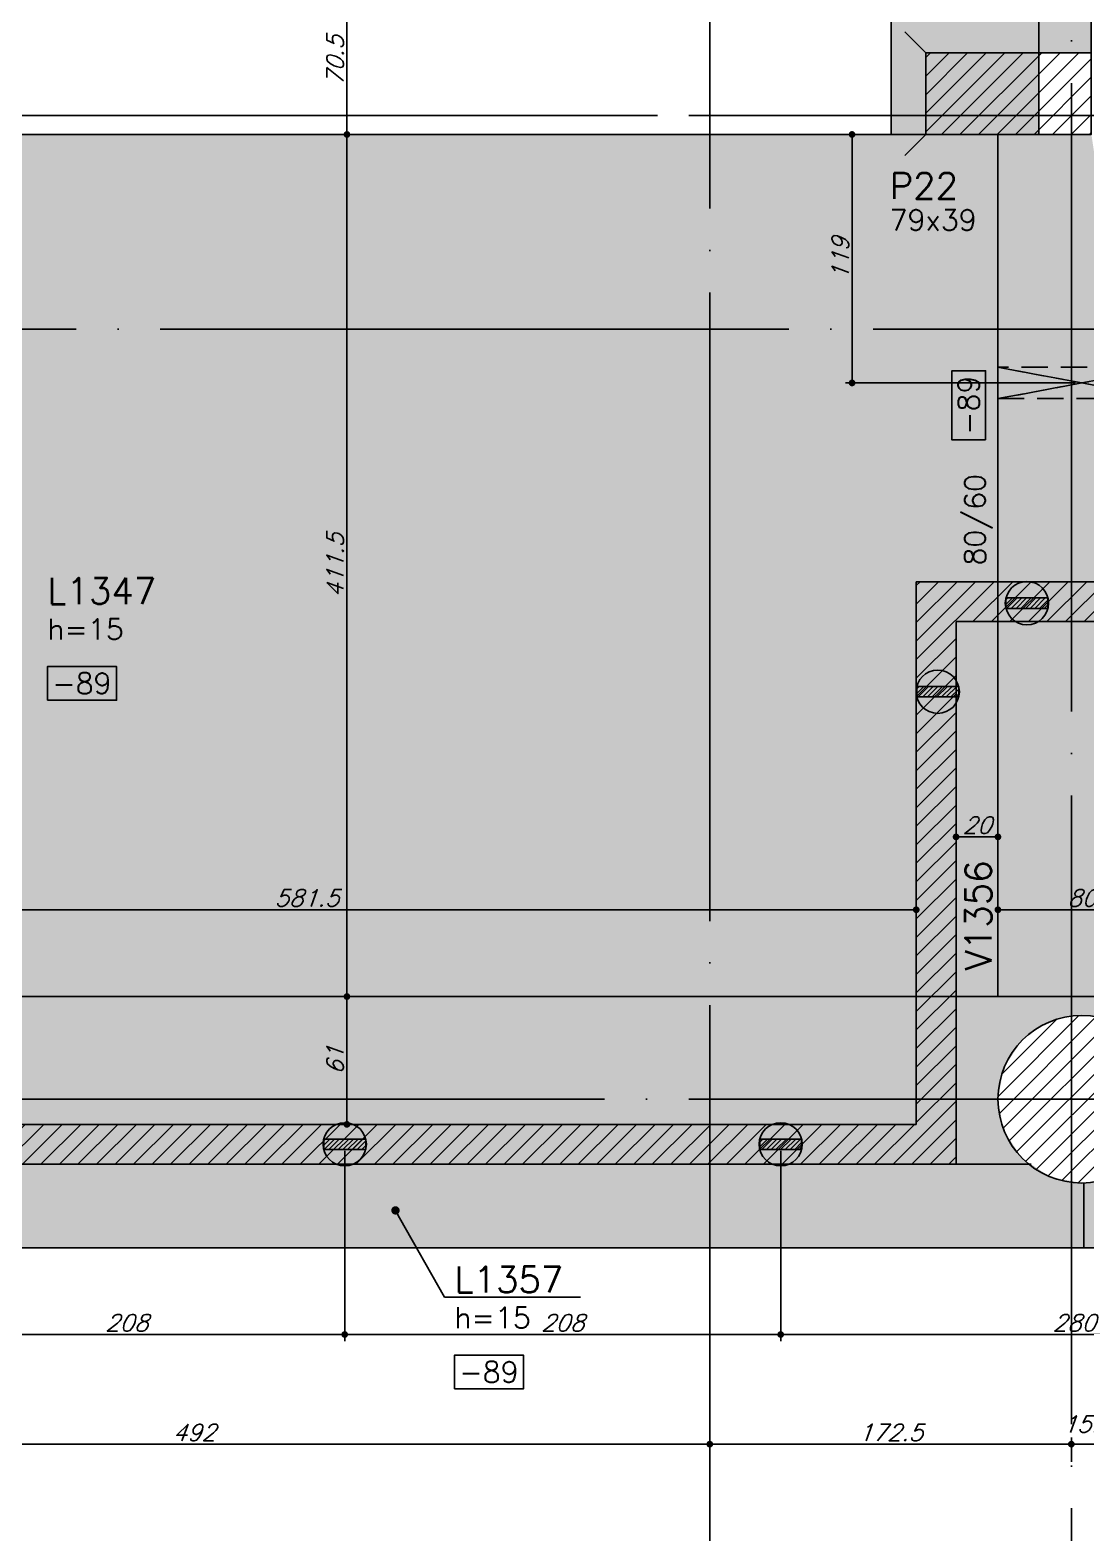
# Model space of a CAD drawing. Extents: x -5051 to 5519, y -2218 to 2282.
# Drawn here: x 1733 to 2237, y -692 to 26 of the extents above; entities that cross this region are included whole.
import ezdxf
from ezdxf import colors
from ezdxf.entities.mleader import LeaderData, LeaderLine
from ezdxf.enums import TextEntityAlignment as Align
from ezdxf.math import Vec2, Vec3

# ---------------------------------------------------------------- set-up
doc = ezdxf.new("R2010")
doc.units = 0
doc.header["$LTSCALE"] = 50
doc.header["$MEASUREMENT"] = 0
doc.linetypes.add('EIXO', pattern=[6.8, 6, -0.4, 0, -0.4])
doc.linetypes.add('HIDDEN', pattern=[0.375, 0.25, -0.125])
doc.layers.get('0').update_dxf_attribs({"linetype": 'CONTINUOUS'})
doc.layers.get('DEFPOINTS').update_dxf_attribs({"linetype": 'CONTINUOUS'})
for name, color, linetype in [('71', 6, 'CONTINUOUS'), ('F-ARM', 6, 'CONTINUOUS'), ('F-AUX-RED', 1, 'CONTINUOUS'), ('F-COTAS', 106, 'CONTINUOUS'), ('F-COTAS ANCORAGEM', 106, 'CONTINUOUS'), ('F-COTAS-FUROS VIGA', 50, 'CONTINUOUS'), ('F-DESNIVEL-8', 11, 'CONTINUOUS'), ('F-EIXO', 12, 'EIXO'), ('F-FURO-PAREDE', 2, 'HIDDEN'), ('F-LAJES', 3, 'CONTINUOUS'), ('F-LAJES-DIM', 2, 'CONTINUOUS'), ('F-LAJES-NOME', 4, 'CONTINUOUS'), ('F-PILARES-DIM', 172, 'CONTINUOUS'), ('F-PILARES-HACH', 174, 'CONTINUOUS'), ('F-PILARES-M', 170, 'CONTINUOUS'), ('F-PILARES-N', 170, 'CONTINUOUS'), ('F-PILARES-NASCE', 4, 'CONTINUOUS'), ('F-PILARES-NOME', 170, 'CONTINUOUS'), ('F-PILARES-S', 170, 'CONTINUOUS'), ('F-TEXTO', 6, 'CONTINUOUS'), ('F-VIGAS', 3, 'CONTINUOUS'), ('F-VIGAS-DIM', 2, 'CONTINUOUS'), ('F-VIGAS-NOME', 4, 'CONTINUOUS')]:
    doc.layers.add(name, color=color, linetype=linetype)
doc.layers.add('F-DESNIVEL-3', color=7, linetype='CONTINUOUS', true_color=0xd5c7ff)
doc.layers.add('F-DESNIVEL-4', color=7, linetype='CONTINUOUS', true_color=0xc3f1b6)
doc.styles.add('CP-TEXT-INCL', font='simplex.shx', dxfattribs={"oblique": 20})
doc.styles.add('MCP', font='simplex.shx')
doc.styles.add('ROMANS', font='simplex.shx')
doc.styles.get("Standard").update_dxf_attribs({"font": 'simplex.shx'})
doc.dimstyles.new('CP-COTAS-50', dxfattribs={"dimscale": 0.64, "dimtxt": 12.5, "dimasz": 5, "dimexe": 5, "dimexo": 5, "dimgap": 2.5, "dimtad": 1, "dimdec": 1, "dimdsep": 46, "dimtxsty": 'CP-TEXT-INCL', "dimblk1": 'DOT', "dimblk2": 'DOT', "dimsah": 1, "dimcen": 9, "dimclrd": 256, "dimclre": 256, "dimclrt": 256, "dimadec": 0, "dimazin": 0, "dimtfac": 1, "dimtdec": 1, "dimtmove": 2, "dimatfit": 3, "dimldrblk": 'DOT', "dimfxl": 5, "dimtolj": 1, "dimarcsym": 0})

# ---------------------------------------------------------------- blocks, each defined once
blk = doc.blocks.new('*U4')
at = {"layer": 'F-EIXO'}
blk.add_line((0, 0), (7285, 0), dxfattribs=at)
at = {"layer": 'F-TEXTO', "style": 'ROMANS'}
blk.add_attdef('EIXO', text='', height=17.5, dxfattribs=at).set_placement((-28.2072, 0), align=Align.MIDDLE_CENTER)
blk = doc.blocks.new('*U3')
at = {"layer": 'F-EIXO'}
blk.add_line((0, 0), (7197, 0), dxfattribs=at)
at = {"layer": 'F-TEXTO', "style": 'ROMANS'}
blk.add_attdef('EIXO', text='', height=17.5, dxfattribs=at).set_placement((-28.2072, 0), align=Align.MIDDLE_CENTER)
blk = doc.blocks.new('*U217')
at = {"layer": 'F-EIXO'}
blk.add_line((0, 0), (0, -2408.39), dxfattribs=at)
at = {"layer": 'F-TEXTO', "style": 'ROMANS'}
blk.add_attdef('EIXO', text='', height=17.5, rotation=360, dxfattribs=at).set_placement((0, 28.21), align=Align.MIDDLE_CENTER)
blk = doc.blocks.new('*U205')
at = {"layer": 'F-EIXO'}
blk.add_line((0, 0), (0, -2508.39), dxfattribs=at)
at = {"layer": 'F-TEXTO', "style": 'ROMANS'}
blk.add_attdef('EIXO', text='', height=17.5, rotation=360, dxfattribs=at).set_placement((0, 28.21), align=Align.MIDDLE_CENTER)
blk = doc.blocks.new('*U9')
at = {"layer": 'F-LAJES-DIM', "color": 1}
blk.add_lwpolyline([(0, 0), (33, 0), (33, 16), (0, 16)], close=True, dxfattribs=at)
at = {"layer": 'F-LAJES-DIM', "style": 'MCP'}
blk.add_attdef('DIM', text='', height=10, dxfattribs=at).set_placement((16.5, 8), align=Align.MIDDLE_CENTER)
blk = doc.blocks.new('*U12')
at = {"layer": 'F-VIGAS-DIM', "color": 1}
blk.add_lwpolyline([(0, 0), (33, 0), (33, 16), (0, 16)], close=True, dxfattribs=at)
at = {"layer": 'F-VIGAS-DIM', "style": 'MCP'}
blk.add_attdef('DIM', text='', height=10, dxfattribs=at).set_placement((16.5, 8), align=Align.MIDDLE_CENTER)
blk = doc.blocks.new('_DOT')
at = {"color": 0, "linetype": 'ByBlock'}
blk.add_line((-0.5, 0), (-1, 0), dxfattribs=at)
at = {"color": 0, "linetype": 'ByBlock', "const_width": 0.5}
blk.add_lwpolyline([(-0.25, 0, 1), (0.25, 0, 1)], format="xyb", close=True, dxfattribs=at)
blk = doc.blocks.new('*D32')
at = {"layer": 'DEFPOINTS', "color": 0, "linetype": 'Continuous', "transparency": 16777216}
for p in [(1884.39, -435.5), (1884.39, -435.5), (1884.39, -496.5)]:
    blk.add_point(p, dxfattribs=at)
at = {"layer": 'F-COTAS', "linetype": 'Continuous', "lineweight": -2, "transparency": 16777216}
blk.add_line((1884.39, -493.3), (1884.39, -438.7), dxfattribs=at)
at = {"layer": 'F-COTAS', "linetype": 'Continuous', "lineweight": -2, "transparency": 16777216, "xscale": 3.2, "yscale": 3.2, "zscale": 3.2}
for p, rotation in [((1884.39, -435.5), 90), ((1884.39, -496.5), 270)]:
    blk.add_blockref('_DOT', p, dxfattribs=dict(at, rotation=rotation))
at = {"layer": 'F-COTAS', "linetype": 'Continuous', "transparency": 16777216, "insert": (1878.79, -466), "char_height": 8, "attachment_point": 5, "rotation": 90, "style": 'CP-TEXT-INCL'}
blk.add_mtext('\\A1;61', dxfattribs=at)
blk = doc.blocks.new('*D33')
at = {"layer": 'DEFPOINTS', "color": 0, "linetype": 'Continuous', "transparency": 16777216}
for p in [(1884.39, -24), (1884.39, -24), (1884.39, -435.5)]:
    blk.add_point(p, dxfattribs=at)
at = {"layer": 'F-COTAS', "linetype": 'Continuous', "lineweight": -2, "transparency": 16777216}
blk.add_line((1884.39, -432.3), (1884.39, -27.2), dxfattribs=at)
at = {"layer": 'F-COTAS', "linetype": 'Continuous', "lineweight": -2, "transparency": 16777216, "xscale": 3.2, "yscale": 3.2, "zscale": 3.2}
for p, rotation in [((1884.39, -24), 90), ((1884.39, -435.5), 270)]:
    blk.add_blockref('_DOT', p, dxfattribs=dict(at, rotation=rotation))
at = {"layer": 'F-COTAS', "linetype": 'Continuous', "transparency": 16777216, "insert": (1878.79, -229.75), "char_height": 8, "attachment_point": 5, "rotation": 90, "style": 'CP-TEXT-INCL'}
blk.add_mtext('\\A1;411.5', dxfattribs=at)
blk = doc.blocks.new('*D34')
at = {"layer": 'DEFPOINTS', "color": 0, "linetype": 'Continuous', "transparency": 16777216}
for p in [(1884.39, 46.5), (1884.39, 46.5), (1884.39, -24)]:
    blk.add_point(p, dxfattribs=at)
at = {"layer": 'F-COTAS', "linetype": 'Continuous', "lineweight": -2, "transparency": 16777216}
blk.add_line((1884.39, -20.8), (1884.39, 43.3), dxfattribs=at)
at = {"layer": 'F-COTAS', "linetype": 'Continuous', "lineweight": -2, "transparency": 16777216, "xscale": 3.2, "yscale": 3.2, "zscale": 3.2}
for p, rotation in [((1884.39, 46.5), 90), ((1884.39, -24), 270)]:
    blk.add_blockref('_DOT', p, dxfattribs=dict(at, rotation=rotation))
at = {"layer": 'F-COTAS', "linetype": 'Continuous', "transparency": 16777216, "insert": (1878.79, 11.25), "char_height": 8, "attachment_point": 5, "rotation": 90, "style": 'CP-TEXT-INCL'}
blk.add_mtext('\\A1;70.5', dxfattribs=at)
blk = doc.blocks.new('*D123')
at = {"layer": 'DEFPOINTS', "color": 0, "linetype": 'Continuous', "transparency": 16777216}
for p in [(1574.5, -394.06), (2156, -394.06), (2156, -394.06)]:
    blk.add_point(p, dxfattribs=at)
at = {"layer": 'F-COTAS', "linetype": 'Continuous', "lineweight": -2, "transparency": 16777216}
blk.add_line((1577.7, -394.06), (2152.8, -394.06), dxfattribs=at)
at = {"layer": 'F-COTAS', "linetype": 'Continuous', "lineweight": -2, "transparency": 16777216, "xscale": 3.2, "yscale": 3.2, "zscale": 3.2, "rotation": 180}
blk.add_blockref('_DOT', (1574.5, -394.06), dxfattribs=at)
at = {"layer": 'F-COTAS', "linetype": 'Continuous', "lineweight": -2, "transparency": 16777216, "xscale": 3.2, "yscale": 3.2, "zscale": 3.2}
blk.add_blockref('_DOT', (2156, -394.06), dxfattribs=at)
at = {"layer": 'F-COTAS', "linetype": 'Continuous', "transparency": 16777216, "insert": (1865.25, -388.46), "char_height": 8, "attachment_point": 5, "style": 'CP-TEXT-INCL'}
blk.add_mtext('\\A1;581.5', dxfattribs=at)
blk = doc.blocks.new('*D124')
at = {"layer": 'DEFPOINTS', "color": 0, "linetype": 'Continuous', "transparency": 16777216}
for p in [(2175, -359.28), (2194.97, -359.28), (2194.97, -359.28)]:
    blk.add_point(p, dxfattribs=at)
at = {"layer": 'F-COTAS', "linetype": 'Continuous', "lineweight": -2, "transparency": 16777216}
blk.add_line((2178.2, -359.28), (2191.77, -359.28), dxfattribs=at)
at = {"layer": 'F-COTAS', "linetype": 'Continuous', "lineweight": -2, "transparency": 16777216, "xscale": 3.2, "yscale": 3.2, "zscale": 3.2, "rotation": 180}
blk.add_blockref('_DOT', (2175, -359.28), dxfattribs=at)
at = {"layer": 'F-COTAS', "linetype": 'Continuous', "lineweight": -2, "transparency": 16777216, "xscale": 3.2, "yscale": 3.2, "zscale": 3.2}
blk.add_blockref('_DOT', (2194.97, -359.28), dxfattribs=at)
at = {"layer": 'F-COTAS', "linetype": 'Continuous', "transparency": 16777216, "insert": (2184.98, -353.68), "char_height": 8, "attachment_point": 5, "style": 'CP-TEXT-INCL'}
blk.add_mtext('\\A1;20', dxfattribs=at)
blk = doc.blocks.new('*D125')
at = {"layer": 'DEFPOINTS', "color": 0, "linetype": 'Continuous', "transparency": 16777216}
for p in [(2194.97, -394.06), (2274.97, -394.06), (2274.97, -394.06)]:
    blk.add_point(p, dxfattribs=at)
at = {"layer": 'F-COTAS', "linetype": 'Continuous', "lineweight": -2, "transparency": 16777216}
blk.add_line((2198.17, -394.06), (2271.77, -394.06), dxfattribs=at)
at = {"layer": 'F-COTAS', "linetype": 'Continuous', "lineweight": -2, "transparency": 16777216, "xscale": 3.2, "yscale": 3.2, "zscale": 3.2, "rotation": 180}
blk.add_blockref('_DOT', (2194.97, -394.06), dxfattribs=at)
at = {"layer": 'F-COTAS', "linetype": 'Continuous', "lineweight": -2, "transparency": 16777216, "xscale": 3.2, "yscale": 3.2, "zscale": 3.2}
blk.add_blockref('_DOT', (2274.97, -394.06), dxfattribs=at)
at = {"layer": 'F-COTAS', "linetype": 'Continuous', "transparency": 16777216, "insert": (2234.97, -388.46), "char_height": 8, "attachment_point": 5, "style": 'CP-TEXT-INCL'}
blk.add_mtext('\\A1;80', dxfattribs=at)
blk = doc.blocks.new('*D381')
at = {"layer": 'DEFPOINTS', "color": 0, "linetype": 'Continuous', "transparency": 16777216}
for p in [(2125.37, -24), (2134.5, -24), (2234.97, -142.61)]:
    blk.add_point(p, dxfattribs=at)
at = {"layer": 'F-COTAS-FUROS VIGA', "linetype": 'Continuous', "lineweight": -2, "transparency": 16777216}
for p, q in [((2131.3, -24), (2122.17, -24)), ((2125.37, -139.41), (2125.37, -27.2)), ((2231.77, -142.61), (2122.17, -142.61))]:
    blk.add_line(p, q, dxfattribs=at)
at = {"layer": 'F-COTAS-FUROS VIGA', "linetype": 'Continuous', "lineweight": -2, "transparency": 16777216, "xscale": 3.2, "yscale": 3.2, "zscale": 3.2}
for p, rotation in [((2125.37, -24), 90), ((2125.37, -142.61), 270)]:
    blk.add_blockref('_DOT', p, dxfattribs=dict(at, rotation=rotation))
at = {"layer": 'F-COTAS-FUROS VIGA', "linetype": 'Continuous', "transparency": 16777216, "insert": (2119.77, -83.3), "char_height": 8, "attachment_point": 5, "rotation": 90, "style": 'CP-TEXT-INCL'}
blk.add_mtext('\\A1;119', dxfattribs=at)
blk = doc.blocks.new('PONTO ANCORAGEM_EST')
at = {"layer": 'F-ARM'}
h = blk.add_hatch(dxfattribs=at)
h.set_pattern_fill('ANSI31', color=2, scale=0.5)
h.set_pattern_definition([(45, (0, 0), (-1.122532, 1.122532), [])])
h.paths.add_polyline_path([(-1159.55, 5937.09), (-1179.55, 5937.09), (-1179.55, 5932.09), (-1159.55, 5932.09)])
at = {"layer": 'F-ARM', "color": 3, "elevation": 0}
blk.add_lwpolyline([(-1179.55, 5932.09), (-1159.55, 5932.09), (-1159.55, 5937.09), (-1179.55, 5937.09)], close=True, dxfattribs=at)
at = {"layer": 'F-ARM', "color": 3}
blk.add_circle((-1169.55, 5934.59, 0), 10.31, dxfattribs=at)
blk = doc.blocks.new('*D425')
at = {"layer": 'DEFPOINTS', "color": 0, "linetype": 'Continuous', "transparency": 16777216}
for p in [(-3549.5, -555.5), (3262.5, -555.5), (3262.5, -715.86)]:
    blk.add_point(p, dxfattribs=at)
at = {"layer": 'F-COTAS', "linetype": 'Continuous', "lineweight": -2, "transparency": 16777216}
for p, q in [((-3549.5, -558.7), (-3549.5, -719.06)), ((3262.5, -558.7), (3262.5, -719.06)), ((-3546.3, -715.86), (3259.3, -715.86))]:
    blk.add_line(p, q, dxfattribs=at)
at = {"layer": 'F-COTAS', "linetype": 'Continuous', "lineweight": -2, "transparency": 16777216, "xscale": 3.2, "yscale": 3.2, "zscale": 3.2, "rotation": 180}
blk.add_blockref('_DOT', (-3549.5, -715.86), dxfattribs=at)
at = {"layer": 'F-COTAS', "linetype": 'Continuous', "lineweight": -2, "transparency": 16777216, "xscale": 3.2, "yscale": 3.2, "zscale": 3.2}
blk.add_blockref('_DOT', (3262.5, -715.86), dxfattribs=at)
at = {"layer": 'F-COTAS', "linetype": 'Continuous', "transparency": 16777216, "insert": (-143.5, -710.26), "char_height": 8, "attachment_point": 5, "style": 'CP-TEXT-INCL'}
blk.add_mtext('\\A1;6812', dxfattribs=at)
blk = doc.blocks.new('*D429')
at = {"layer": 'DEFPOINTS', "color": 0, "linetype": 'Continuous', "transparency": 16777216}
for p in [(2230, -649.15), (2230, -660.8), (2245.5, -660.8)]:
    blk.add_point(p, dxfattribs=at)
at = {"layer": 'F-COTAS', "linetype": 'Continuous', "lineweight": -2, "transparency": 16777216}
for p, q in [((2230, -657.6), (2230, -645.95)), ((2242.3, -649.15), (2233.2, -649.15)), ((2245.5, -657.6), (2245.5, -645.95))]:
    blk.add_line(p, q, dxfattribs=at)
at = {"layer": 'F-COTAS', "linetype": 'Continuous', "lineweight": -2, "transparency": 16777216, "xscale": 3.2, "yscale": 3.2, "zscale": 3.2, "rotation": 180}
blk.add_blockref('_DOT', (2230, -649.15), dxfattribs=at)
at = {"layer": 'F-COTAS', "linetype": 'Continuous', "lineweight": -2, "transparency": 16777216, "xscale": 3.2, "yscale": 3.2, "zscale": 3.2}
blk.add_blockref('_DOT', (2245.5, -649.15), dxfattribs=at)
at = {"layer": 'F-COTAS', "linetype": 'Continuous', "transparency": 16777216, "insert": (2237.75, -639.55), "char_height": 8, "attachment_point": 5, "style": 'CP-TEXT-INCL'}
blk.add_mtext('\\A1;15.5', dxfattribs=at)
blk = doc.blocks.new('*D430')
at = {"layer": 'DEFPOINTS', "color": 0, "linetype": 'Continuous', "transparency": 16777216}
for p in [(2057.5, -649.15), (2057.5, -660.8), (2230, -660.8)]:
    blk.add_point(p, dxfattribs=at)
at = {"layer": 'F-COTAS', "linetype": 'Continuous', "lineweight": -2, "transparency": 16777216}
for p, q in [((2057.5, -657.6), (2057.5, -645.95)), ((2226.8, -649.15), (2060.7, -649.15)), ((2230, -657.6), (2230, -645.95))]:
    blk.add_line(p, q, dxfattribs=at)
at = {"layer": 'F-COTAS', "linetype": 'Continuous', "lineweight": -2, "transparency": 16777216, "xscale": 3.2, "yscale": 3.2, "zscale": 3.2, "rotation": 180}
blk.add_blockref('_DOT', (2057.5, -649.15), dxfattribs=at)
at = {"layer": 'F-COTAS', "linetype": 'Continuous', "lineweight": -2, "transparency": 16777216, "xscale": 3.2, "yscale": 3.2, "zscale": 3.2}
blk.add_blockref('_DOT', (2230, -649.15), dxfattribs=at)
at = {"layer": 'F-COTAS', "linetype": 'Continuous', "transparency": 16777216, "insert": (2143.75, -643.55), "char_height": 8, "attachment_point": 5, "style": 'CP-TEXT-INCL'}
blk.add_mtext('\\A1;172.5', dxfattribs=at)
blk = doc.blocks.new('*D431')
at = {"layer": 'DEFPOINTS', "color": 0, "linetype": 'Continuous', "transparency": 16777216}
for p in [(1565.5, -649.15), (1565.5, -660.8), (2057.5, -660.8)]:
    blk.add_point(p, dxfattribs=at)
at = {"layer": 'F-COTAS', "linetype": 'Continuous', "lineweight": -2, "transparency": 16777216}
for p, q in [((1565.5, -657.6), (1565.5, -645.95)), ((2054.3, -649.15), (1568.7, -649.15)), ((2057.5, -657.6), (2057.5, -645.95))]:
    blk.add_line(p, q, dxfattribs=at)
at = {"layer": 'F-COTAS', "linetype": 'Continuous', "lineweight": -2, "transparency": 16777216, "xscale": 3.2, "yscale": 3.2, "zscale": 3.2, "rotation": 180}
blk.add_blockref('_DOT', (1565.5, -649.15), dxfattribs=at)
at = {"layer": 'F-COTAS', "linetype": 'Continuous', "lineweight": -2, "transparency": 16777216, "xscale": 3.2, "yscale": 3.2, "zscale": 3.2}
blk.add_blockref('_DOT', (2057.5, -649.15), dxfattribs=at)
at = {"layer": 'F-COTAS', "linetype": 'Continuous', "transparency": 16777216, "insert": (1811.5, -643.55), "char_height": 8, "attachment_point": 5, "style": 'CP-TEXT-INCL'}
blk.add_mtext('\\A1;492', dxfattribs=at)
blk = doc.blocks.new('*D491')
at = {"layer": 'DEFPOINTS', "color": 0, "linetype": 'Continuous', "transparency": 16777216}
for p in [(1675.33, -506), (1883.33, -506), (1883.33, -596.81)]:
    blk.add_point(p, dxfattribs=at)
at = {"layer": 'F-COTAS ANCORAGEM', "linetype": 'Continuous', "lineweight": -2, "transparency": 16777216}
for p, q in [((1675.33, -509.2), (1675.33, -600.01)), ((1883.33, -509.2), (1883.33, -600.01)), ((1678.53, -596.81), (1880.13, -596.81))]:
    blk.add_line(p, q, dxfattribs=at)
at = {"layer": 'F-COTAS ANCORAGEM', "linetype": 'Continuous', "lineweight": -2, "transparency": 16777216, "xscale": 3.2, "yscale": 3.2, "zscale": 3.2, "rotation": 180}
blk.add_blockref('_DOT', (1675.33, -596.81), dxfattribs=at)
at = {"layer": 'F-COTAS ANCORAGEM', "linetype": 'Continuous', "lineweight": -2, "transparency": 16777216, "xscale": 3.2, "yscale": 3.2, "zscale": 3.2}
blk.add_blockref('_DOT', (1883.33, -596.81), dxfattribs=at)
at = {"layer": 'F-COTAS ANCORAGEM', "linetype": 'Continuous', "transparency": 16777216, "insert": (1779.33, -591.21), "char_height": 8, "attachment_point": 5, "style": 'CP-TEXT-INCL'}
blk.add_mtext('\\A1;208', dxfattribs=at)
blk = doc.blocks.new('*D492')
at = {"layer": 'DEFPOINTS', "color": 0, "linetype": 'Continuous', "transparency": 16777216}
for p in [(1883.33, -506), (2091.33, -506), (2091.33, -596.81)]:
    blk.add_point(p, dxfattribs=at)
at = {"layer": 'F-COTAS ANCORAGEM', "linetype": 'Continuous', "lineweight": -2, "transparency": 16777216}
for p, q in [((1883.33, -509.2), (1883.33, -600.01)), ((2091.33, -509.2), (2091.33, -600.01)), ((1886.53, -596.81), (2088.13, -596.81))]:
    blk.add_line(p, q, dxfattribs=at)
at = {"layer": 'F-COTAS ANCORAGEM', "linetype": 'Continuous', "lineweight": -2, "transparency": 16777216, "xscale": 3.2, "yscale": 3.2, "zscale": 3.2, "rotation": 180}
blk.add_blockref('_DOT', (1883.33, -596.81), dxfattribs=at)
at = {"layer": 'F-COTAS ANCORAGEM', "linetype": 'Continuous', "lineweight": -2, "transparency": 16777216, "xscale": 3.2, "yscale": 3.2, "zscale": 3.2}
blk.add_blockref('_DOT', (2091.33, -596.81), dxfattribs=at)
at = {"layer": 'F-COTAS ANCORAGEM', "linetype": 'Continuous', "transparency": 16777216, "insert": (1987.33, -591.21), "char_height": 8, "attachment_point": 5, "style": 'CP-TEXT-INCL'}
blk.add_mtext('\\A1;208', dxfattribs=at)
blk = doc.blocks.new('*D493')
at = {"layer": 'DEFPOINTS', "color": 0, "linetype": 'Continuous', "transparency": 16777216}
for p in [(2091.33, -506), (2371.4, -532.5), (2371.4, -596.81)]:
    blk.add_point(p, dxfattribs=at)
at = {"layer": 'F-COTAS ANCORAGEM', "linetype": 'Continuous', "lineweight": -2, "transparency": 16777216}
for p, q in [((2091.33, -509.2), (2091.33, -600.01)), ((2371.4, -535.7), (2371.4, -600.01)), ((2094.53, -596.81), (2368.2, -596.81))]:
    blk.add_line(p, q, dxfattribs=at)
at = {"layer": 'F-COTAS ANCORAGEM', "linetype": 'Continuous', "lineweight": -2, "transparency": 16777216, "xscale": 3.2, "yscale": 3.2, "zscale": 3.2, "rotation": 180}
blk.add_blockref('_DOT', (2091.33, -596.81), dxfattribs=at)
at = {"layer": 'F-COTAS ANCORAGEM', "linetype": 'Continuous', "lineweight": -2, "transparency": 16777216, "xscale": 3.2, "yscale": 3.2, "zscale": 3.2}
blk.add_blockref('_DOT', (2371.4, -596.81), dxfattribs=at)
at = {"layer": 'F-COTAS ANCORAGEM', "linetype": 'Continuous', "transparency": 16777216, "insert": (2231.37, -591.21), "char_height": 8, "attachment_point": 5, "style": 'CP-TEXT-INCL'}
blk.add_mtext('\\A1;280', dxfattribs=at)

msp = doc.modelspace()

# ---------------------------------------------------------------- hatches: boundary and pattern name
at = {"layer": '71', "linetype": 'Continuous'}
h = msp.add_hatch(dxfattribs=at)
h.set_pattern_fill('ANSI31', color=1, scale=50)
h.paths.add_polyline_path([(2175, -256.5), (3259.3, -256.5), (3259.3, -39), (3240.3, -39), (3240.3, -237.5), (2156, -237.5), (2156, -496.5), (1574.5, -496.5), (1574.5, -39), (1555.5, -39), (1555.5, -515.5), (2175, -515.5)])
at = {"layer": 'F-DESNIVEL-3', "linetype": 'Continuous'}
h = msp.add_hatch(color=256, dxfattribs=at)
h.paths.add_polyline_path([(2214.5, -24), (2239.5, -24), (2239.5, 135), (2214.5, 135)], flags=16)
h.paths.add_polyline_path([(2214.5, -24), (2239.5, -24), (2239.5, 15), (2214.5, 15)], flags=0)
at = {"layer": 'F-DESNIVEL-8', "linetype": 'Continuous'}
h = msp.add_hatch(color=256, dxfattribs=at)
h.dxf.hatch_style = 1
edge = h.paths.add_edge_path()
edge.add_arc((601.834, -482.474), 43.44, 297.909042, 436.24471)
edge.add_line((612.163, -440.279), (3234.5, -430.721))
edge.add_line((3234.5, -430.721), (3234.5, -512.73))
edge.add_line((3234.5, -512.73), (2263.338, -512.73))
edge.add_arc((2235, -484.5), 40, 315.109537, 584.890463)
edge.add_line((2206.662, -512.73), (1532.838, -512.73))
edge.add_arc((1504.5, -484.5), 40, 315.109537, 584.890463)
edge.add_line((1476.162, -512.73), (622.167, -520.862))
edge = h.paths.add_edge_path()
edge.add_arc((605.5, -484.5), 40, 100.00695, 246.465637)
edge.add_line((589.528, -521.173), (385.558, -523.115))
edge.add_line((385.558, -523.115), (385.558, -445.885))
edge.add_line((385.558, -445.885), (598.549, -445.109))
at = {"layer": 'F-PILARES-HACH', "linetype": 'Continuous'}
h = msp.add_hatch(dxfattribs=at)
h.set_pattern_fill('ANSI31', color=256, scale=50, style=0)
h.paths.add_polyline_path([(2160.5, -24), (2239.5, -24), (2239.5, 15), (2160.5, 15)], flags=16)
h = msp.add_hatch(dxfattribs=at)
h.set_pattern_fill('ANSI31', color=256, scale=50, style=0)
edge = h.paths.add_edge_path()
edge.add_arc((2235, -484.5), 40, 0, 360)
edge = h.paths.add_edge_path()
edge.add_arc((1504.5, -484.5), 40, 0, 360)
edge = h.paths.add_edge_path()
edge.add_arc((605.5, -484.5), 40, 0, 360)
edge = h.paths.add_edge_path()
edge.add_arc((-209.5, -484.5), 40, 0, 360)
edge = h.paths.add_edge_path()
edge.add_arc((-1259.5, -484.5), 40, 0, 360)

# ---------------------------------------------------------------- linework, layer by layer
at = {"layer": '71', "color": 2, "linetype": 'Continuous'}
for p, q in [((2156, -496.5), (2156, -237.5)), ((3240.3, -237.5), (2156, -237.5)), ((2175, -515.5), (2175, -256.5)), ((2175, -256.5), (3259.3, -256.5)), ((2156, -496.5), (1574.5, -496.5)), ((1555.5, -515.5), (2175, -515.5))]:
    msp.add_line(p, q, dxfattribs=at)
at = {"layer": 'F-DESNIVEL-4', "linetype": 'Continuous'}
for points in [[(2144, -24), (2214.4, -24), (2214.4, 46.5)], [(2144, -24), (2214.4, 46.5), (2144, 46.5)], [(2144, -24), (2144, 46.5), (2144, -24)]]:
    msp.add_solid(points, dxfattribs=at)
at = {"layer": 'F-DESNIVEL-8', "linetype": 'Continuous'}
for points in [[(2134.5, -24), (1544.47, -24), (1544.47, -171)], [(2134.5, -24), (1544.47, -171), (2134.5, -24)], [(2134.5, -24), (1544.47, -171), (1544.47, -435.5)], [(2134.5, -24), (1544.47, -435.5), (2134.5, -24)], [(2134.5, -24), (1544.47, -435.5), (2194.97, -435.5)], [(2134.5, -24), (2194.97, -435.5), (2134.5, -24)], [(2134.5, -24), (2194.97, -435.5), (2194.97, -265.5)], [(2134.5, -24), (2194.97, -265.5), (2134.5, -24)], [(2134.5, -24), (2194.97, -265.5), (2194.97, -24)], [(2134.5, -24), (2194.97, -24), (2134.5, -24)], [(2214.4, -24.1), (2214.4, -24), (2194.97, -265.5)], [(2194.97, -265.5), (2214.4, -24), (2194.97, -24)], [(2274.97, -265.5), (2214.4, -24.1), (2194.97, -265.5)], [(2239.6, -24.1), (2214.4, -24.1), (2274.97, -265.5)], [(2274.97, -435.5), (2274.97, -265.5), (2194.97, -265.5)], [(2274.97, -435.5), (2194.97, -265.5), (2194.97, -435.5)], [(2210.78, -435.5), (1528.72, -435.5), (1528.72, -453.38)], [(2210.78, -435.5), (1528.72, -453.38), (1532.856, -456.144)], [(2210.78, -435.5), (1532.856, -456.144), (1541.549, -469.154)], [(2210.78, -435.5), (1541.549, -469.154), (1544.602, -484.5)], [(2210.78, -435.5), (1544.602, -484.5), (2197.951, -469.154)], [(2274.97, -435.5), (2194.97, -435.5), (2274.97, -435.5)], [(2210.78, -435.5), (2197.951, -469.154), (2206.644, -456.144)], [(2210.78, -435.5), (2206.644, -456.144), (2210.78, -453.38)], [(1544.602, -484.5), (2194.898, -484.5), (2197.951, -469.154)], [(1544.602, -484.5), (1541.549, -499.846), (2210.6, -515.5)], [(1544.602, -484.5), (2210.6, -515.5), (2206.644, -512.856)], [(1544.602, -484.5), (2206.644, -512.856), (2197.951, -499.846)], [(1544.602, -484.5), (2197.951, -499.846), (2194.898, -484.5)], [(1532.856, -512.856), (2210.6, -515.5), (1541.549, -499.846)], [(2236, -555.5), (1528.72, -515.5), (1519.807, -521.455)], [(2236, -555.5), (2210.78, -515.5), (1528.72, -515.5)], [(2236, -555.5), (1528.72, -515.5), (2236, -555.5)], [(1532.856, -512.856), (1528.9, -515.5), (2210.6, -515.5)], [(2236, -555.5), (2219.693, -521.455), (2210.78, -515.5)], [(2236, -555.5), (2210.78, -515.5), (2236, -555.5)], [(2570, -515.5), (2250.307, -521.455), (2236, -524.5)], [(2570, -515.5), (2236, -524.5), (2570, -515.5)], [(2570, -515.5), (2236, -524.5), (2236, -555.5)], [(2570, -515.5), (2236, -555.5), (2570, -515.5)], [(2570, -515.5), (2236, -555.5), (3259.5, -555.5)], [(2236, -555.5), (1519.807, -521.455), (1504.5, -524.5)], [(2236, -555.5), (1519.807, -521.455), (2236, -555.5)], [(2236, -555.5), (2235, -524.5), (2219.693, -521.455)], [(2236, -555.5), (2219.693, -521.455), (2236, -555.5)], [(2236, -555.5), (1504.5, -524.5), (2236, -555.5)], [(2236, -555.5), (1504.5, -524.5), (1504.5, -555.5)], [(2236, -555.5), (2236, -524.5), (2235, -524.5)], [(2236, -555.5), (2235, -524.5), (2236, -555.5)], [(2236, -555.5), (1504.5, -555.5), (2236, -555.5)]]:
    msp.add_solid(points, dxfattribs=at)
at = {"layer": 'F-EIXO'}
msp.add_line((-3709.089, -15), (3550.572, -15), dxfattribs=at)
at = {"layer": 'F-FURO-PAREDE'}
msp.add_lwpolyline([(2234.97, -142.607), (2274.97, -150.107), (2274.97, -135.107), (2234.97, -142.607), (2274.97, -135.107), (2194.97, -135.107), (2234.97, -142.607), (2194.97, -135.107), (2194.97, -150.107), (2234.97, -142.607), (2194.97, -150.107), (2274.97, -150.107), (2234.97, -142.607)], dxfattribs=at)
at = {"layer": 'F-LAJES', "linetype": 'Continuous'}
for p, q in [((2236, -524.5), (2236, -555.5)), ((-3549.5, -555.5), (3259.5, -555.5))]:
    msp.add_line(p, q, dxfattribs=at)
at = {"layer": 'F-PILARES-M', "linetype": 'Continuous'}
msp.add_lwpolyline([(2214.5, -24), (2239.5, -24), (2239.5, 135), (2214.5, 135), (2214.5, -24)], dxfattribs=at)
at = {"layer": 'F-PILARES-N', "linetype": 'Continuous'}
msp.add_lwpolyline([(2160.5, -24), (2239.5, -24), (2239.5, 15), (2160.5, 15), (2160.5, -24)], dxfattribs=at)
at = {"layer": 'F-PILARES-NASCE', "linetype": 'Continuous'}
for p, q in [((2160.5, 15), (2150.5, 25)), ((2160.5, -24), (2150.5, -34))]:
    msp.add_line(p, q, dxfattribs=at)
at = {"layer": 'F-PILARES-S', "linetype": 'Continuous'}
msp.add_circle((2235, -484.5), 40, dxfattribs=at)
at = {"layer": 'F-VIGAS'}
for points in [[(2144, -24), (2144, 474.5)], [(1544.47, -24), (2134.5, -24)], [(2134.5, -24), (2214.5, -24)], [(2194.97, -24), (2194.97, -265.5)], [(2214.5, -24), (2194.97, -24)], [(2194.97, -265.5), (2194.97, -435.5)], [(2194.97, -435.5), (1544.47, -435.5)], [(2274.97, -435.5), (2194.97, -435.5)], [(1528.72, -515.5), (2210.78, -515.5)]]:
    msp.add_lwpolyline(points, dxfattribs=at)

# ---------------------------------------------------------------- block references
at = {"layer": 'F-ARM'}
for p in [(3378.353, -6182.345, 0), (3335.803, -6224.595, 0), (3052.883, -6440.595, 0), (3260.883, -6440.595, 0)]:
    msp.add_blockref('PONTO ANCORAGEM_EST', p, dxfattribs=at)
at = {"layer": 'F-EIXO', "linetype": 'Continuous'}
for name, p in [('*U205', (2230, 1701.024)), ('*U217', (2057.5, 1601.024)), ('*U4', (-3734.274, -15)), ('*U4', (-3734.274, -15)), ('*U3', (-3646.32, -117)), ('*U4', (-3734.274, -484.5))]:
    msp.add_blockref(name, p, dxfattribs=at)
at = {"layer": 'F-LAJES-DIM', "linetype": 'Continuous'}
for p in [(1741.465, -294.035), (1935.658, -622.734)]:
    msp.add_blockref('*U9', p, dxfattribs=at).add_auto_attribs({'DIM': '-89'})
at = {"layer": 'F-VIGAS-DIM', "linetype": 'Continuous', "rotation": 90}
msp.add_blockref('*U12', (2189.052, -169.774), dxfattribs=at).add_auto_attribs({'DIM': '-89'})

# ---------------------------------------------------------------- texts
at = {"layer": 'F-LAJES-DIM', "linetype": 'Continuous', "style": 'MCP'}
for p in [(1741.465, -265.135), (1935.658, -593.834)]:
    msp.add_text('h=15', height=10, dxfattribs=at).set_placement(p)
at = {"layer": 'F-LAJES-NOME', "linetype": 'Continuous', "style": 'MCP'}
for s, p in [('L1347', (1741.465, -248.135)), ('L1357', (1935.658, -576.834))]:
    msp.add_text(s, height=12.5, dxfattribs=at).set_placement(p)
at = {"layer": 'F-PILARES-DIM', "linetype": 'Continuous', "style": 'MCP'}
msp.add_text('79x39', height=10, dxfattribs=at).set_placement((2143.268, -69.774))
at = {"layer": 'F-PILARES-NOME', "linetype": 'Continuous', "style": 'MCP'}
msp.add_text('P22', height=12.5, dxfattribs=at).set_placement((2143.268, -54.774))
at = {"layer": 'F-VIGAS-DIM', "linetype": 'Continuous', "style": 'MCP'}
msp.add_text('80/60', height=10, rotation=90, dxfattribs=at).set_placement((2189.052, -229.774))
at = {"layer": 'F-VIGAS-NOME', "linetype": 'Continuous', "style": 'MCP'}
msp.add_text('V1356', height=12.5, rotation=90, dxfattribs=at).set_placement((2191.845, -423))

# ---------------------------------------------------------------- dimensions: what is measured, and where the dimension line sits
at = {"layer": 'F-COTAS', "linetype": 'Continuous'}
for base, p1, p2, angle, picture, middle in [((1884.39, 46.5), (1884.39, -24), (1884.39, 46.5), 270, '*D34', (1878.79, 11.25)), ((1884.39, -24), (1884.39, -435.5), (1884.39, -24), 270, '*D33', (1878.79, -229.75)), ((2194.97, -359.275), (2175, -359.275), (2194.97, -359.275), 180, '*D124', (2184.985, -353.675)), ((2156, -394.06), (1574.5, -394.06), (2156, -394.06), 180, '*D123', (1865.25, -388.46)), ((2274.97, -394.06), (2194.97, -394.06), (2274.97, -394.06), 180, '*D125', (2234.97, -388.46)), ((1884.39, -435.5), (1884.39, -496.5), (1884.39, -435.5), 270, '*D32', (1878.79, -466))]:
    dim = msp.add_linear_dim(base=base, p1=p1, p2=p2, angle=angle, dimstyle='CP-COTAS-50', dxfattribs=at)
    dim.commit()
    dim.dimension.update_dxf_attribs({"geometry": picture, "text_midpoint": middle})
for base, p1, p2, picture, middle in [((3262.5, -715.861), (-3549.5, -555.5), (3262.5, -555.5), '*D425', (-143.5, -710.261)), ((1565.5, -649.146), (2057.5, -660.8), (1565.5, -660.8), '*D431', (1811.5, -643.546)), ((2057.5, -649.146), (2230, -660.8), (2057.5, -660.8), '*D430', (2143.75, -643.546)), ((2230, -649.146), (2245.5, -660.8), (2230, -660.8), '*D429', (2237.75, -639.546))]:
    dim = msp.add_linear_dim(base=base, p1=p1, p2=p2, dimstyle='CP-COTAS-50', dxfattribs=at)
    dim.commit()
    dim.dimension.update_dxf_attribs({"geometry": picture, "text_midpoint": middle})
at = {"layer": 'F-COTAS ANCORAGEM', "linetype": 'Continuous'}
for base, p1, p2, picture, middle in [((1883.33, -596.814), (1675.33, -506), (1883.33, -506), '*D491', (1779.33, -591.214)), ((2091.33, -596.814), (1883.33, -506), (2091.33, -506), '*D492', (1987.33, -591.214)), ((2371.4, -596.814), (2091.33, -506), (2371.4, -532.5), '*D493', (2231.365, -591.214))]:
    dim = msp.add_linear_dim(base=base, p1=p1, p2=p2, dimstyle='CP-COTAS-50', override={"dimdec": 0, "dimfxl": 7.5}, dxfattribs=at)
    dim.commit()
    dim.dimension.update_dxf_attribs({"geometry": picture, "text_midpoint": middle})
at = {"layer": 'F-COTAS-FUROS VIGA', "linetype": 'Continuous'}
dim = msp.add_linear_dim(base=(2125.374, -24), p1=(2234.97, -142.607), p2=(2134.5, -24), angle=90, dimstyle='CP-COTAS-50', override={"dimdec": 0, "dimfxl": 7.5}, dxfattribs=at)
dim.commit()
dim.dimension.update_dxf_attribs({"geometry": '*D381', "text_midpoint": (2119.774, -83.303)})

# ---------------------------------------------------------------- leaders
at = {"layer": 'F-AUX-RED', "linetype": 'Continuous'}
ml = msp.add_multileader_mtext('Standard', dxfattribs=at)
ml.set_content('', color=256)
ml.set_leader_properties()
ml.set_arrow_properties(name='DOT')
ml.build(insert=Vec2(0, 0))
ml.multileader.update_dxf_attribs({"text_right_attachment_type": 6, "text_top_attachment_type": 0, "text_bottom_attachment_type": 0, "dogleg_length": 0.36})
ctx = ml.context
ctx.base_point, ctx.char_height, ctx.landing_gap_size, ctx.plane_origin = Vec3(1995.877, -578.995), 0.18, 0.09, Vec3(1907.547, -537.574)
ctx.right_attachment = 6
notes = []
notes.append((ctx, [(0, (1, 1, 0), (1930.975, -578.995), (1, 0), 64.902, [(0, [(1907.547, -537.574)], 256, [])])]))
ctx.mtext.insert, ctx.mtext.flow_direction = Vec3(1995.967, -578.905), 5
for ctx, leaders in notes:
    for number, flags, end, landing, length, lines in leaders:
        leader = LeaderData()
        leader.index, (leader.has_last_leader_line, leader.has_dogleg_vector, leader.attachment_direction) = number, flags
        leader.last_leader_point, leader.dogleg_vector, leader.dogleg_length = Vec3(end), Vec3(landing), length
        for number, points, colour, breaks in lines:
            line = LeaderLine()
            line.index, line.vertices, line.color, line.breaks = number, Vec3.list(points), colors.encode_raw_color(colour), breaks
            leader.lines.append(line)
        ctx.leaders.append(leader)

doc.saveas('drawing.dxf')
